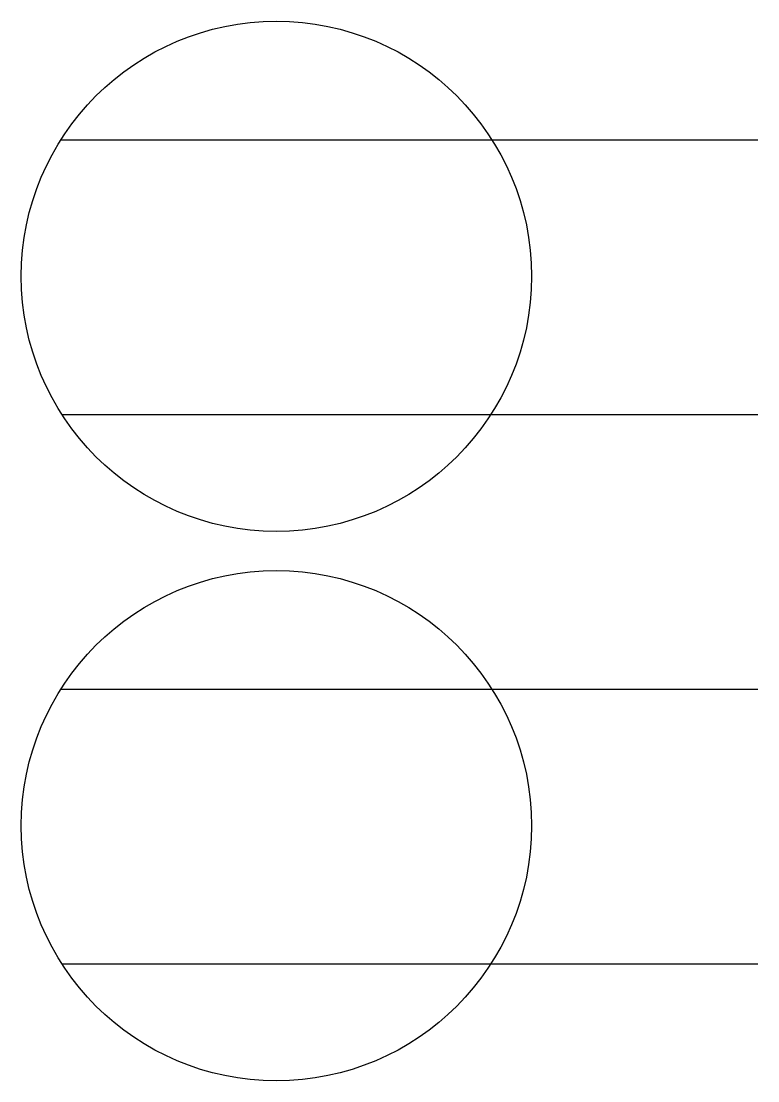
# Model space of a CAD drawing. Header units: inches. Extents: x 347.18 to 351.82, y -118.34 to -111.67.
import ezdxf

# ---------------------------------------------------------------- set-up
doc = ezdxf.new("R2010")
doc.units = ezdxf.units.IN
doc.header["$MEASUREMENT"] = 0
doc.layers.add('E201-Electrical-2nd-floor', color=4, linetype='Continuous', lineweight=9)

msp = doc.modelspace()

# ---------------------------------------------------------------- linework, layer by layer
at = {"layer": 'E201-Electrical-2nd-floor', "lineweight": -3}
for p, q in [((351.8173, -112.4149), (347.4259, -112.4149)), ((351.8173, -114.1454), (347.4354, -114.1454)), ((351.8173, -115.8759), (347.4259, -115.8759)), ((351.8173, -117.6064), (347.4354, -117.6064))]:
    msp.add_line(p, q, dxfattribs=at)
for centre in [(348.7851, -113.2727), (348.7851, -116.7337)]:
    msp.add_circle(centre, 1.6072, dxfattribs=at)

doc.saveas('drawing.dxf')
